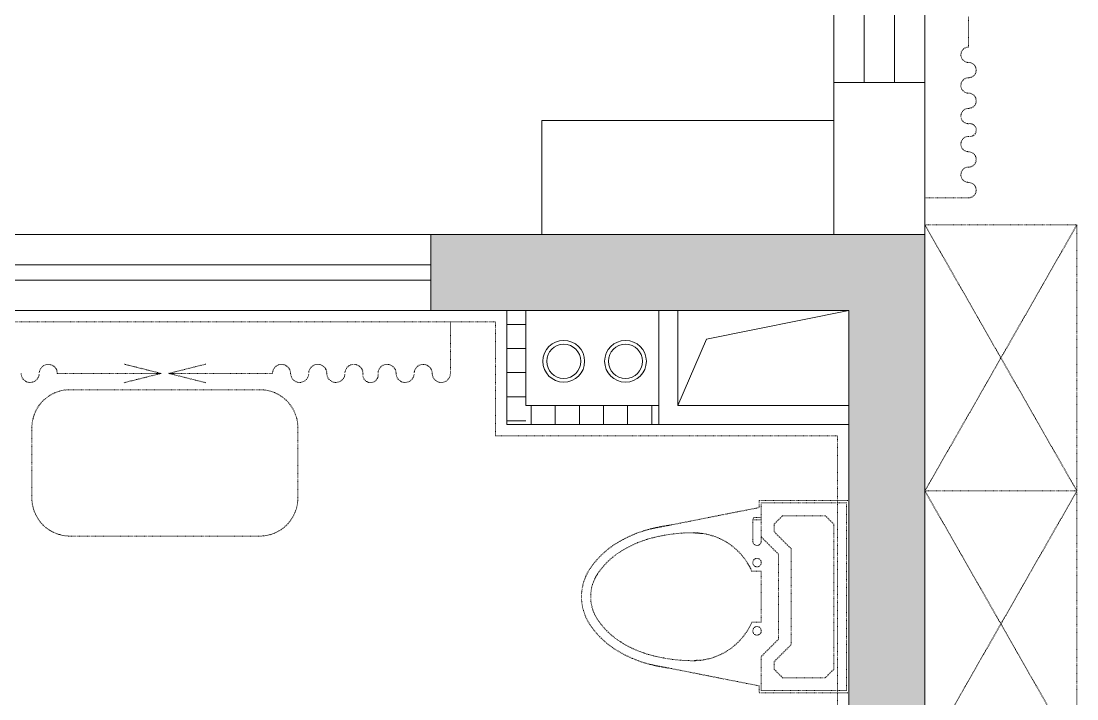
# Model space of a CAD drawing. Header units: millimetres. Extents: x -41640 to 3079702, y -5257903 to 68462.
# Drawn here: x 10804 to 13583, y 16307 to 18090 of the extents above; entities that cross this region are included whole.
import ezdxf

# ---------------------------------------------------------------- set-up
doc = ezdxf.new("R2010")
doc.units = ezdxf.units.MM
doc.header["$LTSCALE"] = 10
doc.linetypes.add('ACAD_ISO03W100', pattern=[30, 12, -18])
doc.linetypes.add('CONTINOUS', pattern=[0])
doc.layers.add('浅线', color=251, linetype='CONTINOUS', lineweight=0)

msp = doc.modelspace()

# ---------------------------------------------------------------- hatches: boundary and pattern name
at = {"layer": '浅线'}
h = msp.add_hatch(color=256, dxfattribs=at)
h.paths.add_polyline_path([(12583, 17529), (12880.9, 17529)], flags=16)
h.paths.add_polyline_path([(13182.6, 17529), (11882.6, 17529), (11882.6, 17329), (12982.6, 17329), (12982.6, 14179), (13182.6, 14179)])
h = msp.add_hatch(dxfattribs=at)
h.set_pattern_fill('ANSI31', color=256, scale=20, angle=135, style=0)
h.set_pattern_definition([(180, (-3246102.35, 3421590.874), (-1e-14, -63.5), [])])
h.paths.add_polyline_path([(12132.6, 17329), (12082.6, 17329), (12082.6, 17029), (12132.6, 17029)])
h = msp.add_hatch(dxfattribs=at)
h.set_pattern_fill('ANSI31', color=256, scale=20, angle=45, style=0)
h.set_pattern_definition([(90, (-3246102.35, 3421590.874), (-63.5, 1e-14), [])])
h.paths.add_polyline_path([(12482.6, 17079), (12132.6, 17079), (12132.6, 17029), (12482.6, 17029)])

# ---------------------------------------------------------------- linework, layer by layer
at = {"layer": '浅线', "ltscale": 0.5}
for p, q in [((12942.6, 17929), (12942.6, 18569)), ((13022.6, 17929), (13022.6, 18489)), ((10482.6, 17529), (11882.6, 17529)), ((12942.6, 17529), (13182.6, 17529)), ((13122.8, 17529), (13182.6, 17529)), ((10482.6, 17449), (11882.6, 17449))]:
    msp.add_line(p, q, dxfattribs=at)
at = {"layer": '浅线'}
for p, q in [((13102.6, 17929), (13102.6, 18409)), ((13182.6, 17929), (13182.6, 18329)), ((12942.6, 17929), (13182.6, 17929)), ((12942.6, 17529), (12942.6, 17929)), ((13182.6, 14179), (13182.6, 17929)), ((11882.6, 17329), (11882.6, 17529)), ((12942.6, 17529), (11882.6, 17529)), ((10482.6, 17409), (11882.6, 17409)), ((10482.6, 17329), (11882.6, 17329)), ((12982.6, 17329), (11882.6, 17329)), ((12482.6, 17029), (12482.6, 17329)), ((12532.6, 17079), (12532.6, 17329)), ((12982.6, 14179), (12982.6, 17329)), ((12982.6, 17079), (12532.6, 17079)), ((12982.6, 17029), (12482.6, 17029))]:
    msp.add_line(p, q, dxfattribs=at)
at = {"layer": '浅线', "linetype": 'ACAD_ISO03W100', "ltscale": 0.01}
for p, q in [((13297.4, 18101.7), (13297.4, 18022)), ((13297.4, 17625.6), (13182.6, 17625.6)), ((11933.8, 17163.3), (11933.8, 17299)), ((11172.4, 17163.3), (11073.7, 17188.1)), ((11192.7, 17163.3), (11291.5, 17188.1)), ((10993.5, 17163.3), (10899.4, 17163.3)), ((11172.4, 17163.3), (10993.5, 17163.3)), ((11172.4, 17163.3), (11073.7, 17138.5)), ((11160.4, 17163.3), (11172.4, 17163.3)), ((11192.7, 17163.3), (11371.6, 17163.3)), ((11192.7, 17163.3), (11291.5, 17138.5)), ((11204.7, 17163.3), (11192.7, 17163.3)), ((11371.6, 17163.3), (11465.7, 17163.3)), ((12746, 16810.2), (12458.8, 16753.6)), ((12746, 16828.6), (12746, 16810.2)), ((12982.6, 16828.6), (12746, 16828.6)), ((12752, 16822.6), (12752, 16732.8)), ((12976.5, 16822.6), (12752, 16822.6)), ((12976.5, 16822.6), (12976.5, 16328.7)), ((12729.6, 16777.7), (12732.7, 16783.7)), ((12732.7, 16783.7), (12752, 16783.7)), ((12785.7, 16766.5), (12808.2, 16788.9)), ((12920.4, 16788.9), (12808.2, 16788.9)), ((12920.4, 16788.9), (12942.9, 16766.5)), ((12729.6, 16777.7), (12729.6, 16721.6)), ((12752, 16777.7), (12729.6, 16777.7)), ((12785.7, 16766.5), (12785.7, 16746.7)), ((12942.9, 16766.5), (12942.9, 16384.8)), ((12796.9, 16687.9), (12752, 16732.8)), ((12752, 16721.6), (12752, 16732.8)), ((12830.6, 16701.8), (12785.7, 16746.7)), ((12830.6, 16701.8), (12830.6, 16449.5)), ((12796.9, 16687.9), (12796.9, 16463.4)), ((12752, 16643), (12726.8, 16643)), ((12752, 16508.3), (12752, 16643)), ((12752, 16508.3), (12726.8, 16508.3)), ((12796.9, 16463.4), (12752, 16418.5)), ((12830.6, 16449.5), (12785.7, 16404.6)), ((12746, 16341.1), (12458.8, 16397.7)), ((12752, 16328.7), (12752, 16418.5)), ((12785.7, 16384.8), (12785.7, 16404.6)), ((12808.2, 16362.4), (12785.7, 16384.8)), ((12942.9, 16384.8), (12920.4, 16362.4)), ((12746, 16341.1), (12746, 16322.5)), ((12920.4, 16362.4), (12808.2, 16362.4)), ((12982.6, 16322.5), (12746, 16322.5)), ((12976.5, 16328.7), (12752, 16328.7))]:
    msp.add_line(p, q, dxfattribs=at)
at = {"layer": '浅线'}
for points in [[(12174.6, 17529), (12174.6, 17829)], [(12174.6, 17829), (12942.6, 17829)]]:
    msp.add_lwpolyline(points, dxfattribs=at)
at = {"layer": '浅线', "linetype": 'ACAD_ISO03W100', "ltscale": 0.01, "elevation": 0}
for points in [[(13182.6, 17554), (13182.6, 14054), (13582.6, 14054), (13582.6, 17554), (13182.6, 17554)], [(13582.6, 17554), (13182.6, 16854), (13582.6, 16154), (13182.6, 15454), (13582.6, 14754), (13182.6, 14054)], [(13582.6, 14054), (13182.6, 14754), (13582.6, 15454), (13182.6, 16154), (13582.6, 16854), (13182.6, 17554)], [(13182.6, 16854), (13582.6, 16854)]]:
    msp.add_lwpolyline(points, dxfattribs=at)
at = {"layer": '浅线', "ltscale": 0.5}
for points in [[(12482.6, 17029), (12082.6, 17029), (12082.6, 17329)], [(12482.6, 17079), (12132.6, 17079), (12132.6, 17329)], [(12532.6, 17079), (12608.2, 17253), (12982.6, 17329)]]:
    msp.add_lwpolyline(points, dxfattribs=at)
at = {"layer": '浅线', "linetype": 'ACAD_ISO03W100', "ltscale": 0.01}
msp.add_lwpolyline([(10857.6, 14029), (9312.6, 14029), (9312.6, 15939), (10312.6, 15939), (10312.6, 16099), (9312.6, 16099), (9312.6, 17299), (10152.6, 17299), (10152.6, 16999), (10312.6, 16999), (10312.6, 17299), (12052.6, 17299), (12052.6, 16999), (12952.6, 16999), (12952.6, 16099), (12052.6, 16099), (12052.6, 15939), (12952.6, 15939), (12952.6, 14029), (11707.6, 14029)], dxfattribs=at)
msp.add_lwpolyline([(10932.4, 17120.4), (11432.4, 17120.4, -0.414214), (11532.4, 17020.4), (11532.4, 16835.3, -0.414214), (11432.4, 16735.3), (10932.4, 16735.3, -0.414214), (10832.4, 16835.3), (10832.4, 17020.4, -0.414214)], format="xyb", close=True, dxfattribs=at)
at = {"layer": '浅线'}
for centre, radius in [((12232.2, 17195.2, 0), 55), ((12232.2, 17195.2, 0), 45), ((12394.6, 17195.2, 0), 55), ((12394.6, 17195.2, 0), 45)]:
    msp.add_circle(centre, radius, dxfattribs=at)
at = {"layer": '浅线', "linetype": 'ACAD_ISO03W100', "ltscale": 0.01}
for centre in [(12740.8, 16665.4), (12740.8, 16485.9)]:
    msp.add_circle(centre, 11.2, dxfattribs=at)
for centre, radius, start, end in [((13297.4, 18001.8), 20.2, 90, 270), ((13297.4, 17961.5), 20.2, 270, 90), ((13297.4, 17921.1), 20.2, 90, 270), ((13297.4, 17880.8), 20.2, 270, 90), ((13297.4, 17840.5), 20.2, 90, 270), ((13300.9, 17803.6), 17, 258.2114, 101.7886), ((13297.4, 17766.8), 20.2, 90, 270), ((13297.4, 17726.4), 20.2, 270, 90), ((13297.4, 17686.1), 20.2, 90, 270), ((13297.4, 17645.7), 20.2, 270, 90), ((10875.6, 17163.3), 23.8, 0, 180), ((11489.5, 17163.3), 23.8, 0, 180), ((11584.8, 17163.3), 23.8, 0, 180), ((11680, 17163.3), 23.8, 0, 180), ((11767.1, 17163.3), 23.8, 0, 180), ((11862.3, 17163.3), 23.8, 0, 180), ((10827.9, 17163.3), 23.8, 180, 0), ((11537.2, 17163.3), 23.8, 180, 0), ((11632.4, 17163.3), 23.8, 180, 0), ((11723.6, 17159.2), 20.1, 168.2114, 11.7886), ((11814.7, 17163.3), 23.8, 180, 0), ((11909.9, 17163.3), 23.8, 180, 0), ((12572.5, 16314.5), 453.6, 97.7553, 104.5142), ((12539.1, 16443.3), 320.6, 104.5142, 122.0054), ((12539.1, 16443.3), 296.5, 104.5143, 122.0054), ((12572.5, 16314.5), 429.5, 90, 104.5143), ((12572.5, 16575.6), 168.4, 23.5782, 90), ((12599.9, 16944.1), 201.9, 262.2011, 269.2921), ((12488.3, 16524.6), 224.7, 122.0054, 146.4659), ((12740.8, 16721.6), 11.2, 180, 0), ((12488.3, 16524.6), 200.6, 122.0054, 146.4659), ((12411.2, 16575.6), 132.3, 146.4659, 180), ((12411.2, 16575.6), 108.2, 146.4659, 180), ((12411.2, 16575.6), 132.3, 180, 213.5341), ((12411.2, 16575.6), 108.2, 180, 213.5341), ((12488.3, 16626.7), 200.6, 213.5341, 237.9946), ((12572.5, 16575.6), 168.4, 270, 336.4218), ((12488.3, 16626.7), 224.7, 213.5341, 237.9946), ((12539.1, 16708), 296.5, 237.9946, 255.4857), ((12539.1, 16708), 320.6, 237.9946, 255.4858), ((12572.5, 16836.8), 429.5, 255.4857, 270), ((12572.5, 16836.8), 453.6, 255.4858, 262.2447), ((12599.9, 16207.2), 201.9, 90.7079, 97.7989)]:
    msp.add_arc(centre, radius, start, end, dxfattribs=at)

doc.saveas('drawing.dxf')
